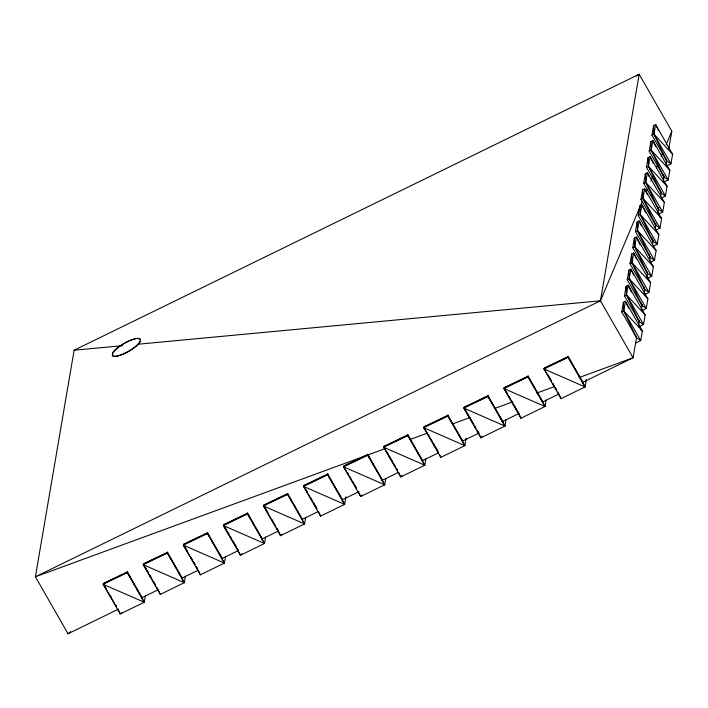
<?xml version="1.0" encoding="UTF-8"?>
<svg xmlns="http://www.w3.org/2000/svg" width="708" height="708" viewBox="0 0 708 708"><rect width="100%" height="100%" fill="white"/><g stroke="black" fill="none" stroke-linecap="round" stroke-linejoin="round"><path stroke-width="1.06" d="M668.83 148.645L671.803 131.21L639.174 74.234L74.128 350.23L35.4 576.79L68.03 633.766L118.678 609.03M114.262 602.818L103.218 584.312L103.359 583.507L127.396 571.763L144.255 602.234L120.21 613.978L103.218 584.312L127.263 572.568L127.396 571.763M155.441 585.1L143.29 564.736L143.432 563.931L167.477 552.187L184.328 582.657L160.282 594.401L143.29 564.736L167.336 552.992L167.477 552.187M103.218 584.312L144.255 602.234L145.352 595.809M194.957 564.595L183.363 545.16L183.505 544.364L207.55 532.62L224.401 563.09L200.355 574.834L183.363 545.16L207.409 533.416L207.55 532.62M143.29 564.736L184.328 582.657L185.425 576.232M236.136 546.877L223.445 525.593L223.578 524.787L247.623 513.043L264.473 543.514L240.437 555.258L223.445 525.593L247.49 513.849L247.623 513.043M183.363 545.16L224.401 563.09L225.498 556.656M275.66 526.371L263.518 506.016L263.65 505.211L287.696 493.467L304.555 523.938L280.51 535.682L263.518 506.016L287.563 494.272L287.696 493.467M223.445 525.593L264.473 543.514L265.58 537.089M316.839 508.654L303.59 486.44L303.732 485.635L327.769 473.891L344.628 504.37L320.582 516.114L303.59 486.44L327.636 474.696L327.769 473.891M263.518 506.016L304.555 523.938L305.652 517.513M356.363 488.148L343.663 466.873L343.805 466.068L367.85 454.324L384.701 484.794L360.655 496.538L343.663 466.873L367.709 455.129L367.85 454.324M303.59 486.44L344.628 504.37L345.911 496.866M395.329 466.731L383.736 447.297L383.878 446.491L407.923 434.747L424.773 465.218L400.728 476.962L383.736 447.297L407.781 435.553L407.923 434.747M343.663 466.873L384.701 484.794L385.798 478.369M438.721 452.704L423.818 427.721L423.95 426.915L447.996 415.171L464.846 445.642L440.801 457.386L423.818 427.721L447.854 415.977L447.996 415.171M383.736 447.297L424.773 465.218L425.871 458.793M476.033 428.508L463.89 408.144L464.023 407.348L488.069 395.604L504.928 426.074L480.882 437.818L463.89 408.144L487.936 396.4L488.069 395.604M423.818 427.721L464.846 445.642L466.13 438.146M520.955 418.242L518.867 413.56L503.963 388.577L504.096 387.772L528.141 376.028L545.001 406.498L520.955 418.242L503.963 388.577L528.009 376.833L528.141 376.028M463.89 408.144L504.928 426.074L506.025 419.64M551.762 381.957L544.036 369.001L544.178 368.195L568.223 356.451L585.074 386.922L561.028 398.666L544.036 369.001L568.082 357.257L568.223 356.451M503.963 388.577L545.001 406.498L546.098 400.073M544.036 369.001L585.074 386.922L586.357 379.426M582.436 382.515L633.085 357.77L600.446 300.794L639.174 74.234L636.368 75.995M623.394 302.263L623.748 310.918L640.74 340.592L636.519 337.689L621.748 311.901L623.394 302.263L625.394 301.281L642.386 330.946L640.74 340.592L635.855 342.973M626.138 286.191L626.491 294.855L643.484 324.521L639.262 321.618L624.491 295.829L626.138 286.191L628.146 285.209L645.138 314.883L643.484 324.521L638.598 326.91M628.89 270.12L629.244 278.784L646.236 308.449L642.006 305.555L627.235 279.766L628.89 270.12L630.89 269.146L647.882 298.811L646.236 308.449L642.324 310.361M631.633 254.057L631.987 262.721L648.979 292.386L644.758 289.484L629.987 263.695L631.633 254.057L633.633 253.075L650.625 282.74L648.979 292.386L645.068 294.298M634.377 237.985L634.731 246.649L651.723 276.315L647.501 273.412L632.731 247.632L634.377 237.985L636.386 237.012L653.378 266.677L651.723 276.315L647.82 278.226M637.129 221.923L637.483 230.578L654.475 260.252L650.245 257.349L635.474 231.56L637.129 221.923L639.129 220.94L656.121 250.605L654.475 260.252L650.563 262.155M639.873 205.851L640.227 214.515L657.219 244.18L652.997 241.278L638.227 215.489L639.873 205.851L641.873 204.869L658.865 234.543L657.219 244.18L653.307 246.092M642.616 189.779L642.979 198.444L659.962 228.109L655.741 225.215L640.97 199.426L642.616 189.779L644.625 188.806L661.617 218.471L659.962 228.109L656.059 230.02M645.369 173.717L645.723 182.381L662.715 212.046L658.484 209.143L643.714 183.354L645.369 173.717L647.369 172.734L664.361 202.399L662.715 212.046L658.803 213.958M648.112 157.645L648.466 166.309L665.458 195.974L661.237 193.072L646.466 167.292L648.112 157.645L650.112 156.672L667.104 186.337L665.458 195.974L661.546 197.886M650.856 141.582L651.218 150.238L668.202 179.912L663.98 177.009L649.209 151.22L650.856 141.582L652.865 140.6L669.856 170.265L668.202 179.912L663.316 182.292M653.608 125.511L653.962 134.175L670.954 163.84L666.724 160.937L651.953 135.148L653.608 125.511L655.608 124.528L672.6 154.202L670.954 163.84L667.042 165.752M636.616 337.079L633.085 357.77L579.126 377.541M638.669 325.096L639.413 320.742M641.271 309.847L642.2 304.405M644.068 293.51L644.811 289.156M646.67 278.262L647.608 272.81M649.652 260.836L650.21 257.562M652.449 244.49L653.192 240.136M655.236 228.153L655.98 223.799M657.847 212.904L658.776 207.462M660.635 196.567L661.378 192.213M663.246 181.319L664.175 175.876M666.033 164.982L666.777 160.619M385.081 448.651L35.4 576.79L600.446 300.794L642.324 201.284M646.174 192.142L647.448 189.098M650.873 180.974L652.581 176.912M656.422 167.769L657.281 165.743M661.122 156.601L662.838 152.539M666.255 144.414L671.803 131.21M121.741 612.393L120.21 613.978L118.121 609.296M241.959 553.665L240.437 555.258L239.18 552.452M282.041 534.097L280.51 535.682L278.837 531.938M362.186 494.945L360.655 496.538L358.991 492.786M402.259 475.378L400.728 476.962L398.648 472.28L381.833 480.493M482.413 436.225L480.882 437.818L479.21 434.066M68.03 633.766L70.579 631.642M651.953 135.148L653.962 134.175L655.608 124.528L658.449 130.484M649.209 151.22L651.218 150.238L652.865 140.6L655.697 146.547M646.466 167.292L648.466 166.309L650.112 156.672L653.422 163.61M643.714 183.354L645.723 182.381L647.369 172.734L649.263 176.699M640.97 199.426L642.979 198.444L644.625 188.806L647.457 194.753M638.227 215.489L640.227 214.515L641.873 204.869L645.661 212.807M635.474 231.56L637.483 230.578L639.129 220.94L641.492 225.896M632.731 247.632L634.731 246.649L636.386 237.012L640.165 244.941M629.987 263.695L631.987 262.721L633.633 253.075L636.474 259.022M627.235 279.766L629.244 278.784L630.89 269.146L633.731 275.093M624.491 295.829L626.491 294.855L628.146 285.209L631.456 292.156M621.748 311.901L623.748 310.918L625.394 301.281L628.704 308.219M141.52 597.871L158.397 589.622M198.125 570.223L182.23 577.985L167.336 552.992L143.432 563.931M221.958 558.585L237.844 550.824M261.677 539.177L278.563 530.938M302.396 519.291L318.281 511.53M342.114 499.892L359 491.644M422.552 460.598L438.438 452.846M462.271 441.199L479.157 432.951M501.999 421.8L518.875 413.552L516.132 408.781M542.709 401.914L558.603 394.152M544.178 368.195L568.082 357.257L582.985 382.24M542.912 401.817L528.009 376.833L504.096 387.772L505.193 389.683M464.023 407.348L487.936 396.4L502.839 421.384M423.95 426.915L447.854 415.977L462.767 440.96M383.878 446.491L407.781 435.553L422.694 460.536M343.805 466.068L367.709 455.129L382.612 480.113M342.539 499.68L327.636 474.696L303.732 485.635L304.821 487.546M302.466 519.256L287.563 494.272L263.65 505.211L268.031 512.857M223.578 524.787L247.49 513.849L262.394 538.832M183.505 544.364L207.409 533.416L222.321 558.408M142.166 597.552L127.263 572.568L103.359 583.507L106.634 589.242M409.985 439.526L427.632 433.057M452.536 423.933L470.174 417.472M495.078 408.348L512.716 401.879M536.584 393.135L554.222 386.674M74.128 350.23L122.573 345.681M137.989 344.23L600.446 300.794M659.927 217.312L661.617 218.471L642.979 198.444L655.741 225.215L654.236 221.162M640.696 329.786L642.386 330.946L623.748 310.918L636.519 337.689L635.766 335.663M672.6 154.202L653.962 134.175L666.724 160.937L665.6 157.902M669.856 170.265L651.218 150.238L663.98 177.009L663.228 174.982M667.104 186.337L648.466 166.309L661.237 193.072L659.732 189.027M664.361 202.399L645.723 182.381L658.484 209.143L657.741 207.117M658.865 234.543L640.227 214.515L652.997 241.278L651.493 237.233M656.121 250.605L637.483 230.578L650.245 257.349L649.121 254.314M653.378 266.677L634.731 246.649L647.501 273.412L646.377 270.376M650.625 282.74L631.987 262.721L644.758 289.484L643.625 286.448M647.882 298.811L629.244 278.784L642.006 305.555L640.882 302.52M645.138 314.883L626.491 294.855L639.262 321.618L638.51 319.591M552.868 383.807L553.975 385.656M555.081 387.506L556.736 390.285M557.842 392.135L558.939 393.984M477.139 430.358L478.245 432.207L477.157 430.269M396.436 468.581L397.542 470.431L396.453 468.457M276.766 528.221L277.872 530.08M196.063 566.444L197.169 568.294L196.089 566.329M156.539 586.95L157.645 588.799M115.36 604.667L116.466 606.517M568.082 357.257L585.074 386.922M548.001 374.886L549.098 376.789M550.196 378.7L551.284 380.612M552.93 383.479L554.019 385.391M555.116 387.303L556.205 389.205M528.009 376.833L545.001 406.498M506.291 391.595L507.379 393.498M509.025 396.365L510.114 398.277M511.211 400.188L512.849 403.056M513.946 404.958L515.043 406.87M487.936 396.4L504.928 426.074M465.121 409.251L466.209 411.162M467.307 413.074L468.953 415.941M470.041 417.853L473.325 423.579M474.422 425.49L475.51 427.402M447.854 415.977L464.846 445.642M428.331 434.562L429.42 436.473M430.517 438.376L432.154 441.243M433.252 443.155L434.34 445.066M435.438 446.978L437.075 449.837M407.781 435.553L424.773 465.218M384.426 447.447L385.515 449.359M386.612 451.27L388.25 454.129M389.347 456.04L392.63 461.775M393.719 463.687L394.816 465.59M367.709 455.129L384.701 484.794M347.628 472.749L348.725 474.661M349.823 476.572L350.911 478.484M352.557 481.351L353.646 483.254M354.743 485.166L356.381 488.033M327.636 474.696L344.628 504.37M305.918 489.458L307.555 492.325M310.839 498.051L312.476 500.919M313.573 502.83L316.857 508.565M287.563 494.272L304.555 523.938M271.854 519.539L272.952 521.451M274.049 523.362L275.686 526.23M276.784 528.133L277.872 530.044M247.49 513.849L264.473 543.514M225.224 527.655L226.861 530.513M227.958 532.425L229.047 534.336M230.144 536.248L231.781 539.115M232.879 541.027L236.162 546.753M207.409 533.416L224.401 563.09M184.053 545.319L187.337 551.045M191.16 557.736L192.257 559.639M193.346 561.55L194.992 564.418M167.336 552.992L184.328 582.657M145.069 566.798L146.167 568.71M147.255 570.621L148.353 572.533M149.45 574.445L151.087 577.303M154.371 583.038L155.468 584.95M127.263 572.568L144.255 602.234M110.466 595.924L111.563 597.835M115.386 604.517L116.484 606.429M559.364 394.922L561.028 398.666M439.553 454.58L440.801 457.386M318.494 511.424L320.582 516.114M198.275 570.152L200.355 574.834M158.619 590.658L160.282 594.401M137.591 338.61A16.107 4.549 -29.8 0 1 132.077 349.345A16.107 4.549 -29.8 0 1 112.43 355.584L112.891 352.876A16.107 4.549 -29.8 0 1 129.042 341.079M129.874 340.716A16.107 4.549 -29.8 0 1 132.29 339.796M133.299 339.459A16.107 4.549 -29.8 0 1 135.193 338.955M112.758 352.646L112.298 355.363A16.107 4.549 -29.8 0 0 133.467 348.044A16.107 4.549 -29.8 0 0 135.06 338.725A16.107 4.549 -29.8 0 0 112.758 352.646M238.348 550.576L237.242 548.727L238.348 550.576"/></g></svg>
